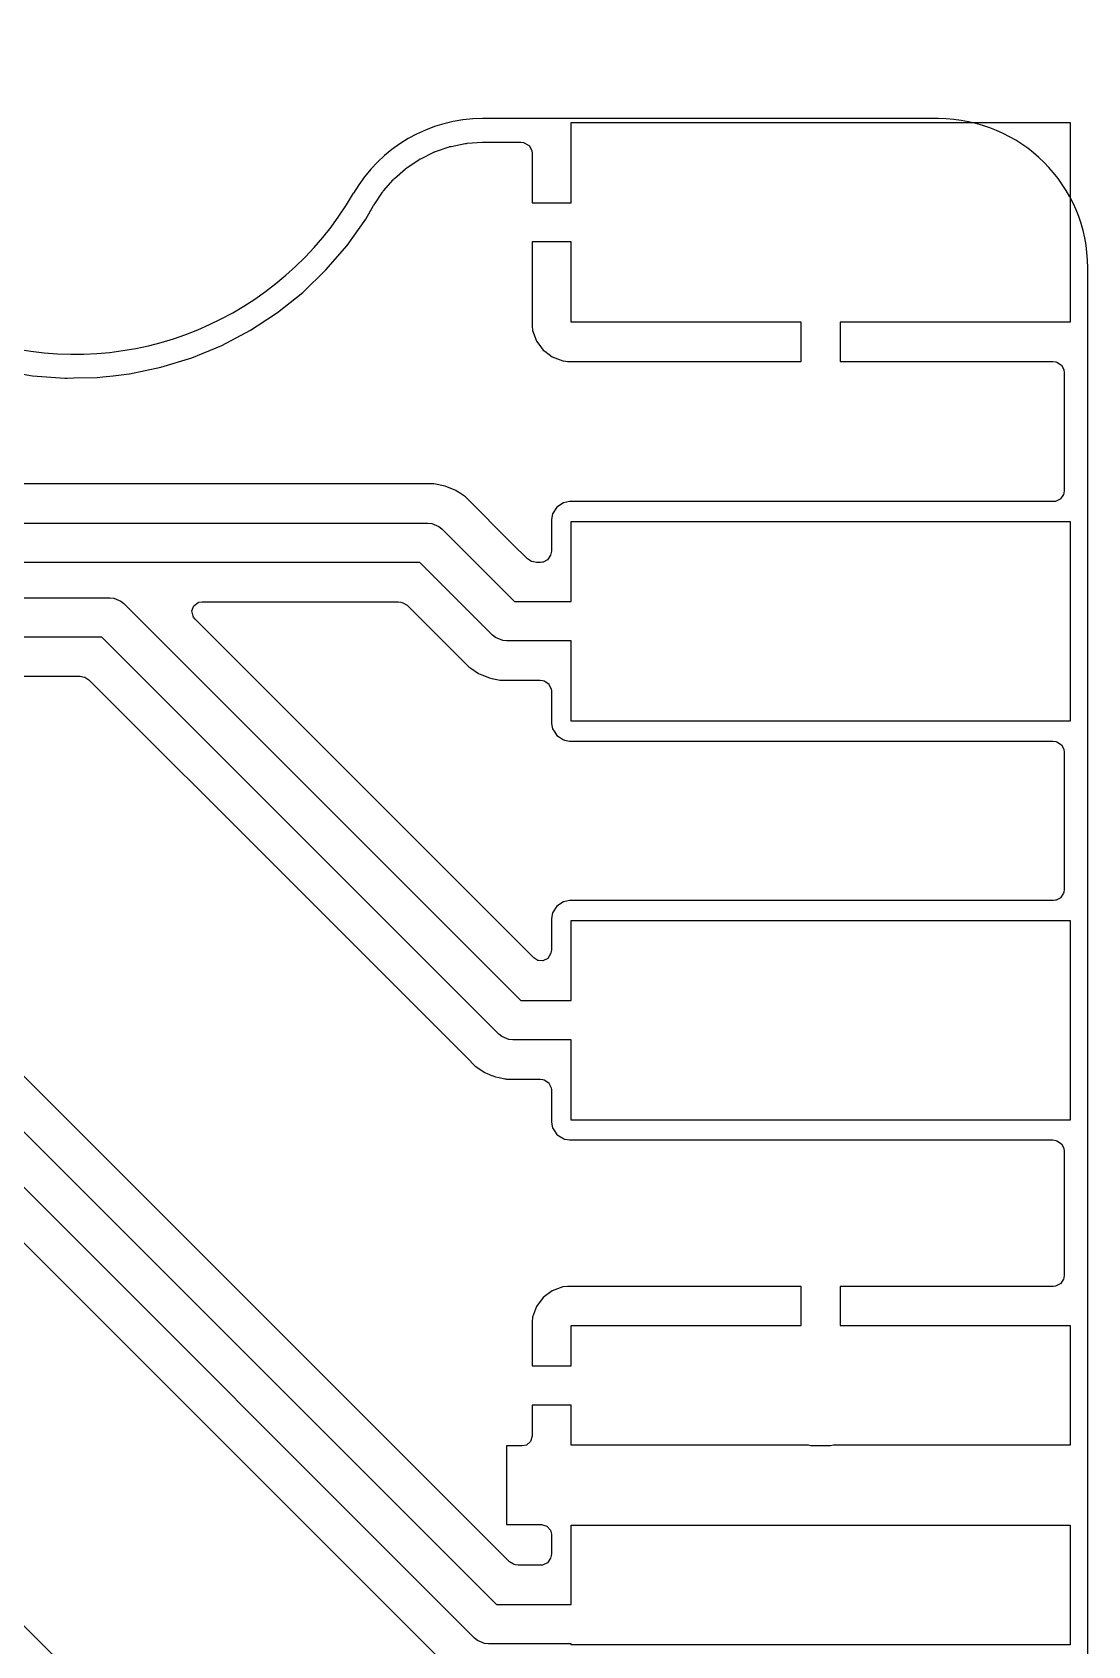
# Model space of a CAD drawing. Header units: millimetres. Extents: x 117.1 to 182.9, y -117.9 to -82.1.
# Drawn here: x 169.46 to 182.9, y -105.54 to -85 of the extents above; entities that cross this region are included whole.
import ezdxf

# ---------------------------------------------------------------- set-up
doc = ezdxf.new("R2010")
doc.units = ezdxf.units.MM
for name, color, linetype, lineweight, true_color in [('cut_out', 174, 'CONTINUOUS', 25, 0x000080), ('trace_in', 6, 'CONTINUOUS', 25, 0xff00ff), ('trace_out', 214, 'CONTINUOUS', 25, 0x800080)]:
    doc.layers.add(name, color=color, linetype=linetype, lineweight=lineweight, true_color=true_color)

msp = doc.modelspace()

# ---------------------------------------------------------------- linework, layer by layer
at = {"layer": 'cut_out', "linetype": 'CONTINUOUS'}
for p, q in [((181, -86.1), (175.196152, -86.1)), ((182.9, -112), (182.9, -88))]:
    msp.add_line(p, q, dxfattribs=at)
at = {"layer": 'cut_out'}
for centre, radius, start, end in [((170, -85), 4.1, -180, -30.0000011), ((175.1961, -87.9999), 1.899905, 89.9984318, 150.0018236), ((181, -88), 1.9, 0, 90)]:
    msp.add_arc(centre, radius, start, end, dxfattribs=at)
at = {"layer": 'trace_in', "linetype": 'CONTINUOUS'}
for p, q in [((176.325, -87.67), (175.825, -87.67)), ((175.825, -87.67), (175.825, -88.737844)), ((176.325, -88.69), (176.325, -87.67)), ((175.825, -88.737844), (175.8314, -88.79737)), ((179.25, -88.69), (176.325, -88.69)), ((179.25, -89.19), (179.25, -88.69)), ((175.8314, -88.79737), (175.831402, -88.797377)), ((175.831402, -88.797377), (175.839752, -88.819765)), ((175.839752, -88.819765), (175.881645, -88.932086)), ((175.881645, -88.932086), (175.881649, -88.932093)), ((175.881649, -88.932093), (175.922585, -88.986776)), ((175.922585, -88.986776), (175.967807, -89.047185)), ((175.967807, -89.047185), (175.967813, -89.047191)), ((175.967813, -89.047191), (175.986751, -89.061368)), ((175.986751, -89.061368), (176.082906, -89.13335)), ((176.082906, -89.13335), (176.082913, -89.133354)), ((176.082913, -89.133354), (176.21762, -89.183596)), ((176.21762, -89.183596), (176.217627, -89.183598)), ((176.217627, -89.183598), (176.224468, -89.184333)), ((176.224468, -89.184333), (176.277138, -89.189998)), ((176.277138, -89.189998), (176.277155, -89.189999)), ((176.277155, -89.189999), (176.277172, -89.19)), ((176.277172, -89.19), (179.25, -89.19)), ((176.082907, -101.024648), (175.967813, -101.110807)), ((176.08291, -101.024646), (176.082907, -101.024648)), ((176.217621, -100.974402), (176.08291, -101.024646)), ((176.217628, -100.9744), (176.217621, -100.974402)), ((176.277146, -100.968), (176.217628, -100.9744)), ((179.25, -100.968), (176.277146, -100.968)), ((179.25, -101.468), (179.25, -100.968)), ((175.881646, -101.22591), (175.831402, -101.360621)), ((175.881648, -101.225907), (175.881646, -101.22591)), ((175.967807, -101.110813), (175.881648, -101.225907)), ((175.967813, -101.110807), (175.967807, -101.110813)), ((175.8314, -101.360628), (175.825, -101.420146)), ((175.825, -101.420146), (175.825, -101.420155)), ((175.825, -101.420155), (175.825, -101.98)), ((175.831402, -101.360621), (175.8314, -101.360628)), ((176.325, -101.98), (176.325, -101.468)), ((176.325, -101.468), (179.25, -101.468)), ((175.825, -101.98), (176.325, -101.98))]:
    msp.add_line(p, q, dxfattribs=at)
at = {"layer": 'trace_out', "linetype": 'CONTINUOUS'}
for p, q in [((176.325, -87.17), (176.325, -86.15)), ((176.325, -86.15), (182.675, -86.15)), ((182.675, -86.15), (182.675, -88.69)), ((174.595571, -86.518326), (174.770643, -86.4589)), ((174.770643, -86.4589), (174.778386, -86.456551)), ((174.778386, -86.456551), (174.786208, -86.454455)), ((174.786208, -86.454455), (174.794083, -86.452619)), ((174.794083, -86.452619), (174.97544, -86.416549)), ((174.97544, -86.416549), (174.983412, -86.415233)), ((174.983412, -86.415233), (174.991454, -86.414174)), ((174.991454, -86.414174), (174.999498, -86.413382)), ((174.999498, -86.413382), (175.190093, -86.400895)), ((175.190093, -86.400895), (175.194143, -86.400697)), ((175.194143, -86.400697), (175.198176, -86.400565)), ((175.198176, -86.400565), (175.20221, -86.4005)), ((175.20221, -86.4005), (175.243736, -86.400502)), ((175.243736, -86.400502), (175.243736, -86.400501)), ((175.243736, -86.400501), (175.262081, -86.400502)), ((175.262081, -86.400502), (175.262102, -86.4005)), ((175.262102, -86.4005), (175.68317, -86.4005)), ((175.68317, -86.4005), (175.718106, -86.405523)), ((175.718106, -86.405523), (175.733104, -86.409927)), ((175.733104, -86.409927), (175.791855, -86.447672)), ((175.791855, -86.447672), (175.793042, -86.449041)), ((175.793042, -86.449041), (175.820518, -86.503902)), ((174.232516, -86.724276), (174.386311, -86.621512)), ((174.386311, -86.621512), (174.393129, -86.617274)), ((174.393129, -86.617274), (174.400177, -86.613204)), ((174.400177, -86.613204), (174.407285, -86.609404)), ((174.407285, -86.609404), (174.573131, -86.52762)), ((174.573131, -86.52762), (174.580514, -86.524276)), ((174.580514, -86.524276), (174.587987, -86.521181)), ((174.587987, -86.521181), (174.595571, -86.518326)), ((175.820518, -86.503902), (175.822163, -86.51146)), ((175.822163, -86.51146), (175.825, -86.537831)), ((175.825, -86.537831), (175.825, -87.17)), ((173.935186, -87.017146), (174.05712, -86.878101)), ((174.05712, -86.878101), (174.062639, -86.872209)), ((174.062639, -86.872209), (174.068377, -86.866471)), ((174.068377, -86.866471), (174.074267, -86.860954)), ((174.074267, -86.860954), (174.213291, -86.73903)), ((174.213291, -86.73903), (174.219531, -86.733909)), ((174.219531, -86.733909), (174.225973, -86.728965)), ((174.225973, -86.728965), (174.232516, -86.724276)), ((173.814309, -87.19521), (173.92044, -87.036364)), ((173.92044, -87.036364), (173.925126, -87.029825)), ((173.925126, -87.029825), (173.930077, -87.023372)), ((173.930077, -87.023372), (173.935186, -87.017146)), ((173.708032, -87.378557), (173.807942, -87.205451)), ((173.807942, -87.205451), (173.810023, -87.201981)), ((173.810023, -87.201981), (173.812138, -87.19858)), ((173.812138, -87.19858), (173.814309, -87.19521)), ((175.825, -87.17), (176.325, -87.17)), ((173.469765, -87.714363), (173.708032, -87.378557)), ((173.201187, -88.026456), (173.469765, -87.714363)), ((172.904644, -88.312112), (173.201187, -88.026456)), ((172.582726, -88.568832), (172.904644, -88.312112)), ((172.238246, -88.794377), (172.32459, -88.737844)), ((172.32459, -88.737844), (172.582726, -88.568832)), ((182.675, -88.69), (179.75, -88.69)), ((179.75, -88.69), (179.75, -89.19)), ((171.874212, -88.986774), (172.238246, -88.794377)), ((171.100351, -89.265708), (171.493806, -89.144343)), ((171.493806, -89.144343), (171.874212, -88.986774)), ((169.059918, -89.303869), (169.465849, -89.372839)), ((170.492885, -89.372839), (170.696873, -89.349855)), ((170.696873, -89.349855), (170.697279, -89.349811)), ((170.697279, -89.349811), (170.697562, -89.34975)), ((170.697562, -89.34975), (171.100351, -89.265708)), ((179.75, -89.19), (182.45767, -89.19)), ((182.45767, -89.19), (182.492606, -89.195023)), ((182.492606, -89.195023), (182.507604, -89.199427)), ((182.507604, -89.199427), (182.566355, -89.237172)), ((182.566355, -89.237172), (182.567542, -89.238541)), ((182.567542, -89.238541), (182.595018, -89.293402)), ((182.595018, -89.293402), (182.596663, -89.30096)), ((182.596663, -89.30096), (182.5995, -89.327331)), ((182.5995, -89.327331), (182.5995, -90.83367)), ((169.465849, -89.372839), (169.876447, -89.403609)), ((169.876447, -89.403609), (169.876449, -89.403608)), ((169.876449, -89.403608), (169.87645, -89.403609)), ((169.87645, -89.403609), (169.876463, -89.403608)), ((169.876463, -89.403608), (169.881754, -89.404005)), ((169.881754, -89.404005), (169.887366, -89.403405)), ((169.887366, -89.403405), (169.907761, -89.403023)), ((169.907761, -89.403023), (169.988722, -89.401509)), ((169.988722, -89.401509), (170.288123, -89.39591)), ((170.288123, -89.39591), (170.28813, -89.395909)), ((170.28813, -89.395909), (170.288134, -89.395909)), ((170.288134, -89.395909), (170.359223, -89.387899)), ((170.359223, -89.387899), (170.492885, -89.372839)), ((172.1, -90.75), (166.5, -90.75)), ((172.105076, -90.7495), (172.1, -90.75)), ((174.573918, -90.7495), (172.105076, -90.7495)), ((174.57392, -90.7495), (174.573918, -90.7495)), ((174.573922, -90.7495), (174.57392, -90.7495)), ((174.7189, -90.778338), (174.573922, -90.7495)), ((174.718905, -90.778339), (174.7189, -90.778338)), ((174.718907, -90.77834), (174.718905, -90.778339)), ((174.718917, -90.778343), (174.718907, -90.77834)), ((174.71892, -90.778344), (174.718917, -90.778343)), ((174.855476, -90.834906), (174.718919, -90.778344)), ((174.718919, -90.778344), (174.71892, -90.778344)), ((174.855484, -90.83491), (174.855476, -90.834906)), ((174.855488, -90.834912), (174.855484, -90.83491)), ((174.8555, -90.834919), (174.855488, -90.834912)), ((174.886282, -90.855487), (174.8555, -90.834919)), ((174.886289, -90.855492), (174.886282, -90.855487)), ((174.886311, -90.855506), (174.886289, -90.855492)), ((174.88766, -90.856407), (174.886311, -90.855506)), ((174.887662, -90.856409), (174.88766, -90.856407)), ((174.952913, -90.900008), (174.887662, -90.856409)), ((174.952914, -90.900009), (174.952913, -90.900008)), ((174.96309, -90.906808), (174.952914, -90.900009)), ((174.97842, -90.91705), (174.96309, -90.906808)), ((174.97842, -90.917051), (174.978419, -90.91705)), ((174.978419, -90.91705), (174.97842, -90.91705)), ((174.978421, -90.917052), (174.97842, -90.917051)), ((175.573121, -91.511754), (174.978421, -90.917052)), ((176.225694, -90.990267), (176.141515, -91.046514)), ((176.225696, -90.990266), (176.225694, -90.990267)), ((176.262817, -90.982883), (176.225696, -90.990266)), ((176.299936, -90.9755), (176.262817, -90.982883)), ((182.462168, -90.9755), (176.299936, -90.9755)), ((182.488539, -90.972663), (182.462168, -90.9755)), ((182.496097, -90.971018), (182.488539, -90.972663)), ((182.550958, -90.943542), (182.496097, -90.971018)), ((182.552327, -90.942355), (182.550958, -90.943542)), ((182.59007, -90.883612), (182.552327, -90.942355)), ((182.594475, -90.868614), (182.59007, -90.883612)), ((182.5995, -90.83367), (182.594475, -90.868614)), ((176.085264, -91.130703), (176.0705, -91.204926)), ((176.0705, -91.204926), (176.0705, -91.60767)), ((176.085268, -91.130695), (176.085264, -91.130702)), ((176.085264, -91.130702), (176.085264, -91.130703)), ((176.141513, -91.046517), (176.085268, -91.130695)), ((176.141515, -91.046514), (176.141513, -91.046517)), ((160.775, -91.25), (174.5, -91.25)), ((174.5, -91.25), (174.548773, -91.254804)), ((174.548773, -91.254804), (174.638893, -91.292133)), ((174.638893, -91.292133), (174.638897, -91.292137)), ((174.638897, -91.292137), (174.676777, -91.323223)), ((174.676777, -91.323223), (175.603553, -92.25)), ((176.325, -92.25), (176.325, -91.23)), ((176.325, -91.23), (182.675, -91.23)), ((182.675, -91.23), (182.675, -93.77)), ((175.767136, -91.705769), (175.573121, -91.511754)), ((176.0705, -91.60767), (176.065475, -91.642614)), ((174.396446, -91.75), (160.5, -91.75)), ((175.323224, -92.676777), (174.396446, -91.75)), ((175.819881, -91.737065), (175.767136, -91.705769)), ((175.845123, -91.744477), (175.819881, -91.737065)), ((175.880059, -91.7495), (175.845123, -91.744477)), ((175.933168, -91.7495), (175.880059, -91.7495)), ((175.959539, -91.746663), (175.933168, -91.7495)), ((175.967097, -91.745018), (175.959539, -91.746663)), ((176.021958, -91.717542), (175.967097, -91.745018)), ((176.023327, -91.716355), (176.021958, -91.717542)), ((176.06107, -91.657612), (176.023327, -91.716355)), ((176.065475, -91.642614), (176.06107, -91.657612)), ((159.5, -92.2), (170.45, -92.2)), ((170.45, -92.2), (170.498773, -92.204804)), ((170.498773, -92.204804), (170.588893, -92.242133)), ((170.588893, -92.242133), (170.588897, -92.242137)), ((170.588897, -92.242137), (170.626777, -92.273223)), ((170.626777, -92.273223), (175.683553, -97.33)), ((171.494732, -92.368338), (171.519146, -92.302873)), ((171.509585, -92.436608), (171.494732, -92.368338)), ((171.515007, -92.446538), (171.509585, -92.436608)), ((171.536156, -92.474788), (171.515007, -92.446538)), ((171.519146, -92.302873), (171.575076, -92.261001)), ((171.575076, -92.261001), (171.578955, -92.259554)), ((171.578955, -92.259554), (171.582291, -92.258311)), ((171.582291, -92.258311), (171.625605, -92.2505)), ((171.625605, -92.2505), (174.11994, -92.2505)), ((174.11994, -92.2505), (174.154872, -92.255521)), ((174.154872, -92.255521), (174.180116, -92.262934)), ((174.180116, -92.262934), (174.232862, -92.29423)), ((174.232862, -92.29423), (175.015895, -93.077264)), ((175.603553, -92.25), (176.325, -92.25)), ((175.847136, -96.785769), (171.536156, -92.474788)), ((170.346446, -92.7), (159.653554, -92.7)), ((175.403224, -97.756777), (170.346446, -92.7)), ((175.361108, -92.707868), (175.323224, -92.676777)), ((175.451228, -92.745197), (175.361108, -92.707868)), ((175.451237, -92.745197), (175.451228, -92.745197)), ((175.5, -92.75), (175.451237, -92.745197)), ((176.325, -92.75), (175.5, -92.75)), ((176.325, -93.77), (176.325, -92.75)), ((165.448843, -93.2005), (170.06994, -93.2005)), ((170.06994, -93.2005), (170.104872, -93.205521)), ((170.104872, -93.205521), (170.130116, -93.212934)), ((170.130116, -93.212934), (170.182862, -93.24423)), ((170.182862, -93.24423), (172.647534, -95.708901)), ((175.015895, -93.077264), (175.015898, -93.077266)), ((175.015898, -93.077266), (175.018397, -93.079765)), ((175.018397, -93.079765), (175.0184, -93.079767)), ((175.0184, -93.079767), (175.021585, -93.082952)), ((175.021585, -93.082952), (175.044805, -93.098467)), ((175.044805, -93.098467), (175.144505, -93.165084)), ((175.144505, -93.165084), (175.183927, -93.181413)), ((175.183927, -93.181413), (175.281088, -93.221659)), ((175.281088, -93.221659), (175.314344, -93.228274)), ((175.314344, -93.228274), (175.397237, -93.244763)), ((175.397237, -93.244763), (175.416425, -93.248579)), ((175.416425, -93.248579), (175.416443, -93.248582)), ((175.416443, -93.248582), (175.416468, -93.248587)), ((175.416468, -93.248587), (175.426081, -93.2505)), ((175.426081, -93.2505), (175.426082, -93.2505)), ((175.426082, -93.2505), (175.426083, -93.2505)), ((175.426083, -93.2505), (175.573918, -93.2505)), ((175.573918, -93.2505), (175.928671, -93.2505)), ((175.928671, -93.2505), (175.963607, -93.255523)), ((175.963607, -93.255523), (175.978605, -93.259927)), ((175.978605, -93.259927), (176.037356, -93.297672)), ((176.037356, -93.297672), (176.038543, -93.299041)), ((176.038543, -93.299041), (176.066019, -93.353902)), ((176.066019, -93.353902), (176.067664, -93.36146)), ((176.067664, -93.36146), (176.070501, -93.387831)), ((176.070501, -93.387831), (176.070501, -93.795066)), ((176.070501, -93.795066), (176.07645, -93.824973)), ((176.07645, -93.824973), (176.076452, -93.824985)), ((176.076452, -93.824985), (176.085266, -93.869302)), ((176.085266, -93.869302), (176.11339, -93.911392)), ((182.675, -93.77), (176.325, -93.77)), ((176.11339, -93.911392), (176.141515, -93.953484)), ((176.141515, -93.953484), (176.175234, -93.976014)), ((176.175234, -93.976014), (176.175235, -93.976015)), ((176.175235, -93.976015), (176.175234, -93.976015)), ((176.175234, -93.976015), (176.199359, -93.992134)), ((176.199359, -93.992134), (176.225699, -94.009734)), ((176.225699, -94.009734), (176.225701, -94.009734)), ((176.225701, -94.009734), (176.226437, -94.010226)), ((176.226437, -94.010226), (176.231532, -94.011503)), ((176.231532, -94.011503), (176.231546, -94.011507)), ((176.231546, -94.011507), (176.2328, -94.011327)), ((176.2328, -94.011327), (176.23696, -94.012039)), ((176.23696, -94.012039), (176.237606, -94.012103)), ((176.237606, -94.012103), (176.238453, -94.012271)), ((176.238453, -94.012271), (176.239277, -94.012434)), ((176.239277, -94.012434), (176.23928, -94.012436)), ((176.23928, -94.012436), (176.239317, -94.012442)), ((176.239317, -94.012442), (176.239343, -94.012448)), ((176.239343, -94.012448), (176.299933, -94.0245)), ((176.299933, -94.0245), (182.45767, -94.024499)), ((182.45767, -94.024499), (182.492606, -94.029522)), ((182.492606, -94.029522), (182.507604, -94.033926)), ((182.507604, -94.033926), (182.566355, -94.071671)), ((182.566355, -94.071671), (182.567542, -94.07304)), ((182.567542, -94.07304), (182.595018, -94.127901)), ((182.595018, -94.127901), (182.596663, -94.135459)), ((182.596663, -94.135459), (182.5995, -94.16183)), ((182.5995, -94.16183), (182.5995, -95.91367)), ((172.647534, -95.708901), (174.997049, -98.058416)), ((182.5995, -95.91367), (182.594475, -95.948614)), ((176.141513, -96.126517), (176.085268, -96.210695)), ((176.141515, -96.126514), (176.141513, -96.126517)), ((176.225694, -96.070267), (176.141515, -96.126514)), ((176.225696, -96.070266), (176.225694, -96.070267)), ((176.262817, -96.062883), (176.225696, -96.070266)), ((176.299936, -96.0555), (176.262817, -96.062883)), ((182.462168, -96.0555), (176.299936, -96.0555)), ((182.488539, -96.052663), (182.462168, -96.0555)), ((182.496097, -96.051018), (182.488539, -96.052663)), ((182.550958, -96.023542), (182.496097, -96.051018)), ((182.552327, -96.022355), (182.550958, -96.023542)), ((182.59007, -95.963612), (182.552327, -96.022355)), ((182.594475, -95.948614), (182.59007, -95.963612)), ((176.085264, -96.210703), (176.0705, -96.284926)), ((176.0705, -96.284926), (176.0705, -96.68767)), ((176.085268, -96.210695), (176.085264, -96.210702)), ((176.085264, -96.210702), (176.085264, -96.210703)), ((176.325, -97.33), (176.325, -96.31)), ((176.325, -96.31), (182.675, -96.31)), ((182.675, -96.31), (182.675, -98.85)), ((176.061732, -96.735359), (176.023955, -96.794135)), ((176.065476, -96.72261), (176.061732, -96.735359)), ((176.0705, -96.68767), (176.065476, -96.72261)), ((175.899884, -96.817066), (175.847136, -96.785769)), ((175.907823, -96.819397), (175.899884, -96.817066)), ((175.960398, -96.823158), (175.907823, -96.819397)), ((176.023955, -96.794135), (175.960398, -96.823158)), ((175.683553, -97.33), (176.325, -97.33)), ((172.481514, -101.420146), (168.478429, -97.41706)), ((175.441108, -97.787868), (175.403224, -97.756777)), ((175.531228, -97.825197), (175.441108, -97.787868)), ((168.176777, -97.823223), (175.373553, -105.02)), ((175.531237, -97.825197), (175.531228, -97.825197)), ((175.58, -97.83), (175.531237, -97.825197)), ((176.325, -97.83), (175.58, -97.83)), ((176.325, -98.85), (176.325, -97.83)), ((174.997049, -98.058416), (175.101584, -98.162951)), ((175.101584, -98.162951), (175.101587, -98.162953)), ((175.101587, -98.162953), (175.101588, -98.162954)), ((175.101588, -98.162954), (175.224503, -98.245083)), ((175.093224, -105.446777), (167.896446, -98.25)), ((175.224503, -98.245083), (175.224506, -98.245085)), ((175.224506, -98.245085), (175.224508, -98.245086)), ((175.224508, -98.245086), (175.22451, -98.245087)), ((175.22451, -98.245087), (175.26086, -98.260143)), ((175.26086, -98.260143), (175.274665, -98.265861)), ((175.274665, -98.265861), (175.281062, -98.26851)), ((175.281062, -98.26851), (175.281077, -98.268523)), ((175.281077, -98.268523), (175.28108, -98.268518)), ((175.28108, -98.268518), (175.361088, -98.301659)), ((175.361088, -98.301659), (175.407168, -98.310824)), ((175.407168, -98.310824), (175.477238, -98.324763)), ((175.477238, -98.324763), (175.477239, -98.324763)), ((175.477239, -98.324763), (175.492236, -98.327745)), ((175.492236, -98.327745), (175.50038, -98.329365)), ((175.50038, -98.329365), (175.506081, -98.3305)), ((175.506081, -98.3305), (175.506082, -98.3305)), ((175.506082, -98.3305), (175.506083, -98.3305)), ((175.506083, -98.3305), (175.653918, -98.3305)), ((175.653918, -98.3305), (175.928671, -98.3305)), ((175.928671, -98.3305), (175.963607, -98.335523)), ((175.963607, -98.335523), (175.978605, -98.339927)), ((175.978605, -98.339927), (176.037356, -98.377672)), ((176.037356, -98.377672), (176.038543, -98.379041)), ((176.038543, -98.379041), (176.066019, -98.433902)), ((176.066019, -98.433902), (176.067664, -98.44146)), ((176.067664, -98.44146), (176.070501, -98.467831)), ((176.070501, -98.467831), (176.070501, -98.875066)), ((167.732862, -98.79423), (174.687049, -105.748416)), ((176.070501, -98.875066), (176.081574, -98.930742)), ((176.081574, -98.930742), (176.085266, -98.949302)), ((176.085266, -98.949302), (176.102674, -98.975354)), ((176.102674, -98.975354), (176.141515, -99.033484)), ((182.675, -98.85), (176.325, -98.85)), ((176.141515, -99.033484), (176.165452, -99.049478)), ((176.165452, -99.049478), (176.165453, -99.049479)), ((176.165453, -99.049479), (176.215552, -99.082954)), ((176.215552, -99.082954), (176.215551, -99.082954)), ((176.215551, -99.082954), (176.220806, -99.086464)), ((176.220806, -99.086464), (176.225699, -99.089734)), ((176.225699, -99.089734), (176.2257, -99.089734)), ((176.2257, -99.089734), (176.225702, -99.089734)), ((176.225702, -99.089734), (176.225703, -99.089735)), ((176.225703, -99.089735), (176.237674, -99.092116)), ((176.237674, -99.092116), (176.237675, -99.092117)), ((176.237675, -99.092117), (176.245369, -99.093647)), ((176.245369, -99.093647), (176.245389, -99.09365)), ((176.245389, -99.09365), (176.245411, -99.093655)), ((176.245411, -99.093655), (176.299933, -99.1045)), ((176.299933, -99.1045), (182.45767, -99.104499)), ((182.45767, -99.104499), (182.492606, -99.109522)), ((182.492606, -99.109522), (182.507604, -99.113926)), ((182.507604, -99.113926), (182.566355, -99.151671)), ((182.566355, -99.151671), (182.567542, -99.15304)), ((182.567542, -99.15304), (182.595018, -99.207901)), ((182.595018, -99.207901), (182.596663, -99.215459)), ((182.596663, -99.215459), (182.5995, -99.24183)), ((182.5995, -99.24183), (182.5995, -100.82617)), ((182.594475, -100.861114), (182.59007, -100.876112)), ((182.5995, -100.82617), (182.594475, -100.861114)), ((182.462168, -100.968), (179.75, -100.968)), ((179.75, -100.968), (179.75, -101.468)), ((182.488539, -100.965163), (182.462168, -100.968)), ((182.496097, -100.963518), (182.488539, -100.965163)), ((182.550958, -100.936042), (182.496097, -100.963518)), ((182.552327, -100.934855), (182.550958, -100.936042)), ((182.59007, -100.876112), (182.552327, -100.934855)), ((172.981513, -108.920146), (165.478429, -101.41706)), ((172.565883, -101.504515), (172.481514, -101.420146)), ((179.75, -101.468), (182.675, -101.468)), ((182.675, -101.468), (182.675, -102.992)), ((173.577687, -102.516319), (172.565883, -101.504515)), ((176.325, -102.48), (175.825, -102.48)), ((175.825, -102.48), (175.825, -102.876)), ((176.325, -102.992), (176.325, -102.48)), ((175.537136, -104.475769), (173.577687, -102.516319)), ((175.825, -102.876), (175.805315, -102.943039)), ((175.701, -103), (175.5, -103)), ((175.5, -103), (175.5, -104)), ((175.752511, -102.988794), (175.701, -103)), ((175.805315, -102.943039), (175.752511, -102.988794)), ((179.346755, -102.992), (176.325, -102.992)), ((179.374, -103), (179.346755, -102.992)), ((179.626, -103), (179.374, -103)), ((179.662774, -102.992), (179.626, -103)), ((182.675, -102.992), (179.662774, -102.992)), ((175.5, -104), (175.9465, -104)), ((175.9465, -104), (176.013539, -104.019685)), ((176.013539, -104.019685), (176.059294, -104.072489)), ((176.059294, -104.072489), (176.0705, -104.124)), ((176.0705, -104.124), (176.0705, -104.37767)), ((176.325, -105.02), (176.325, -104.008)), ((176.325, -104.008), (182.675, -104.008)), ((182.675, -104.008), (182.675, -105.532)), ((175.589881, -104.507065), (175.537136, -104.475769)), ((175.615123, -104.514477), (175.589881, -104.507065)), ((175.650059, -104.5195), (175.615123, -104.514477)), ((175.933168, -104.5195), (175.650059, -104.5195)), ((175.959539, -104.516663), (175.933168, -104.5195)), ((175.967097, -104.515018), (175.959539, -104.516663)), ((176.021958, -104.487542), (175.967097, -104.515018)), ((176.023327, -104.486355), (176.021958, -104.487542)), ((176.06107, -104.427612), (176.023327, -104.486355)), ((176.065475, -104.412614), (176.06107, -104.427612)), ((176.0705, -104.37767), (176.065475, -104.412614)), ((175.373553, -105.02), (176.325, -105.02)), ((175.131108, -105.477868), (175.093224, -105.446777)), ((175.221228, -105.515197), (175.131108, -105.477868)), ((175.221237, -105.515197), (175.221228, -105.515197)), ((175.27, -105.52), (175.221237, -105.515197)), ((176.325, -105.52), (175.27, -105.52)), ((176.325, -105.532), (176.325, -105.52)), ((182.675, -105.532), (176.325, -105.532))]:
    msp.add_line(p, q, dxfattribs=at)

doc.saveas('drawing.dxf')
